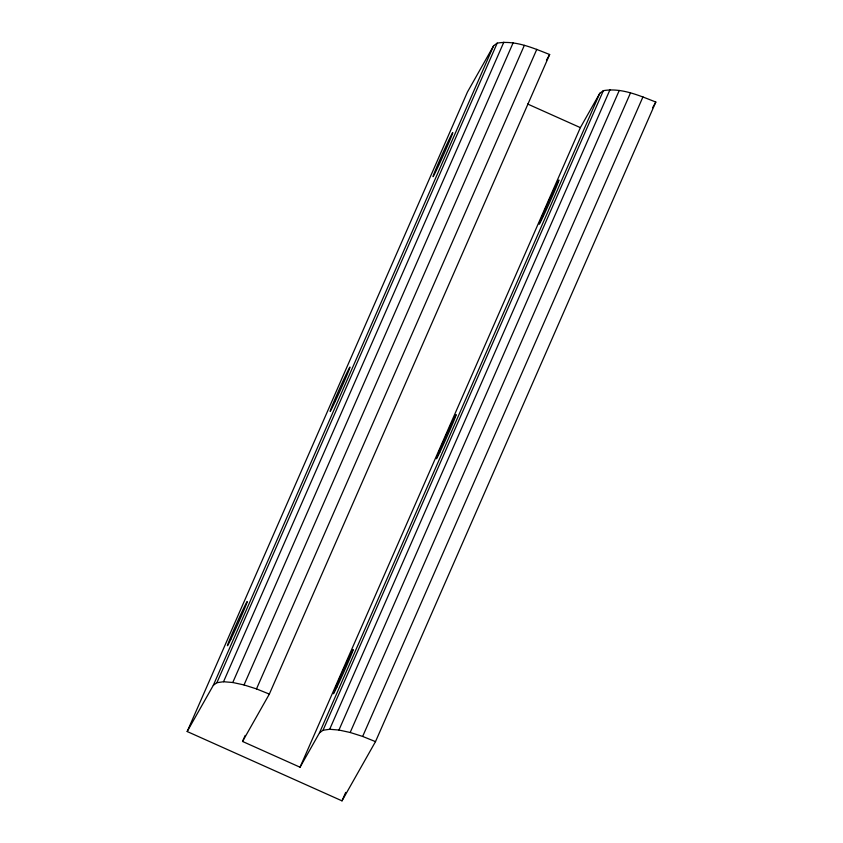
<?xml version="1.0" encoding="UTF-8"?>
<svg xmlns="http://www.w3.org/2000/svg" width="843" height="843" viewBox="0 0 843 843"><rect width="100%" height="100%" fill="white"/><g stroke="black" fill="none" stroke-linecap="round" stroke-linejoin="round"><path stroke-width="1.26" d="M187.178 731.524L467.496 91.94L493.629 45.743L497.201 43.119C515.326 40.021 533.124 48.051 549.657 54.51L269.339 694.095L242.542 741.461L300.045 767.214L319.476 732.873L599.794 93.288L603.356 90.654C621.491 87.567 639.289 95.586 655.822 102.045L375.504 741.629L341.995 800.85L187.178 731.524L213.311 685.327L493.629 45.743M213.311 685.327L216.883 682.704L497.201 43.119M216.883 682.704L223.521 681.734L503.84 42.15M223.521 681.734L232.773 682.503L513.092 42.919M232.773 682.503L244.027 684.938L524.346 45.353M244.027 684.938L256.493 688.9L536.812 49.315M242.542 741.461L245.176 735.444M300.045 767.214L580.363 127.63L599.794 93.288M319.476 732.873L323.038 730.238L603.356 90.654M323.038 730.238L329.676 729.279L609.995 89.695M329.676 729.279L338.939 730.038L619.257 90.454M338.939 730.038L350.182 732.483L630.501 92.899M350.182 732.483L362.659 736.434L642.977 96.85M341.995 800.85L345.693 792.42M546.464 60.148L549.657 54.51M652.598 107.746L655.822 102.045M256.493 688.9L269.339 694.095M362.659 736.434L375.504 741.629M527.644 104.026L580.363 127.63M543.429 215.998A24.247 0.664 -65.9 0 0 558.92 180.36A24.247 0.664 -65.9 0 0 544.694 210.392A24.247 0.664 -65.9 0 0 543.429 215.998M439.814 452.269A24.247 0.664 -65.9 0 0 456 415.346A24.247 0.664 -65.9 0 0 442.881 442.691A24.247 0.664 -65.9 0 0 439.814 452.269M436.442 170.212A24.247 0.664 -65.9 0 0 452.617 133.289A24.247 0.664 -65.9 0 0 439.509 160.634A24.247 0.664 -65.9 0 0 436.442 170.212M335.398 401.047A24.247 0.664 -65.9 0 0 349.993 367.116A24.247 0.664 -65.9 0 0 334.819 399.519A24.247 0.664 -65.9 0 0 335.398 401.047M336.863 687.214A24.247 0.664 -65.9 0 0 353.048 650.28A24.247 0.664 -65.9 0 0 339.929 677.635A24.247 0.664 -65.9 0 0 336.863 687.214M230.866 639.236A24.247 0.664 -65.9 0 0 247.052 602.313A24.247 0.664 -65.9 0 0 233.933 629.658A24.247 0.664 -65.9 0 0 230.866 639.236"/></g></svg>
